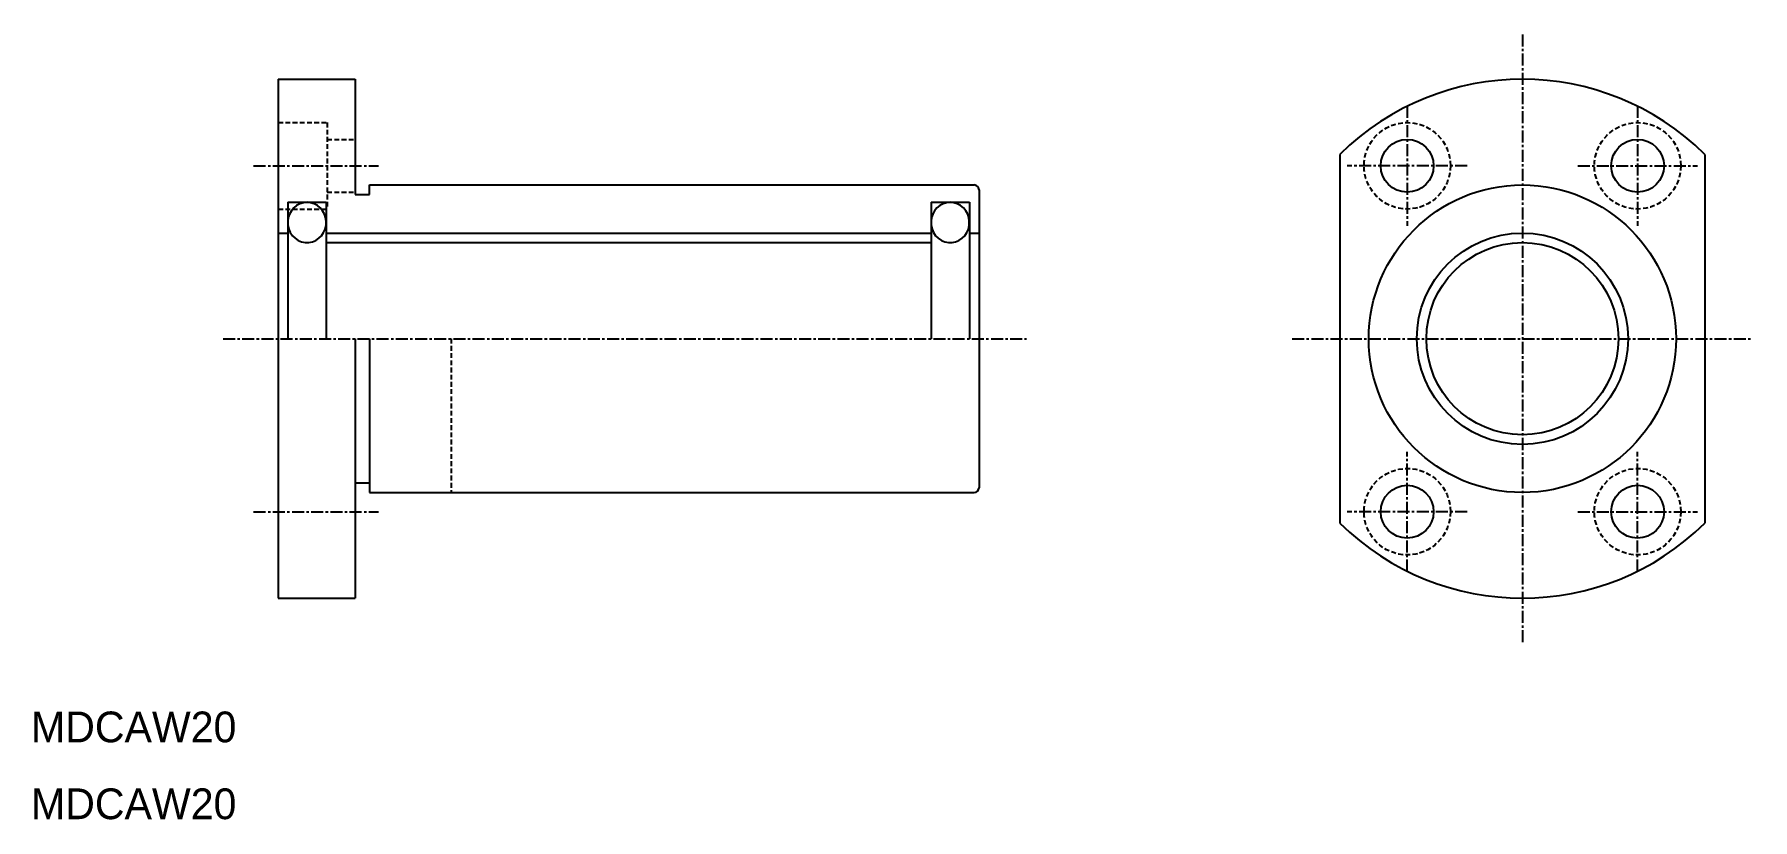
# Model space of a CAD drawing. Extents: x 10 to 189, y 10 to 92.
import ezdxf

# ---------------------------------------------------------------- set-up
doc = ezdxf.new("R2010")
doc.units = 0
doc.linetypes.add('CENTER', pattern=[2, 1.25, -0.25, 0.25, -0.25])
doc.linetypes.add('DASHED', pattern=[0.75, 0.5, -0.25])
doc.layers.get('0').update_dxf_attribs({"linetype": 'CONTINUOUS'})
doc.layers.add('CENTER', color=1, linetype='CENTER')

msp = doc.modelspace()

# ---------------------------------------------------------------- linework, layer by layer
at = {"color": 7, "linetype": 'CONTINUOUS'}
for p, q in [((35.75, 87), (35.75, 33)), ((35.75, 87), (43.75, 87)), ((43.75, 87), (43.75, 75)), ((146.35, 79.18), (146.35, 40.82)), ((184.35, 79.18), (184.35, 40.82)), ((45.25, 76), (108.25, 76)), ((45.25, 75), (45.25, 76)), ((108.75, 75.5), (108.75, 44.5)), ((36.75, 74.2), (36.75, 60)), ((36.75, 74.2), (40.75, 74.2)), ((40.75, 74.2), (40.75, 60)), ((43.75, 75), (45.25, 75)), ((103.75, 74.2), (103.75, 60)), ((103.75, 74.2), (107.75, 74.2)), ((107.75, 74.2), (107.75, 60)), ((35.75, 71), (36.75, 71)), ((36.75, 70.65), (36.75, 70.65)), ((40.75, 71), (103.75, 71)), ((40.75, 70), (103.75, 70)), ((107.75, 71), (108.75, 71)), ((36.75, 67.1), (36.75, 67.1)), ((43.75, 60), (43.75, 33)), ((45.25, 60), (45.25, 44)), ((43.75, 45), (45.25, 45)), ((45.25, 44), (108.25, 44)), ((35.75, 33), (43.75, 33))]:
    msp.add_line(p, q, dxfattribs=at)
at = {"color": 3, "linetype": 'DASHED'}
for p, q in [((35.75, 82.5), (40.85, 82.5)), ((40.85, 82.5), (40.85, 73.5)), ((40.85, 80.75), (43.75, 80.75)), ((40.85, 75.25), (43.75, 75.25)), ((35.75, 73.5), (40.85, 73.5)), ((53.75, 60), (53.75, 44))]:
    msp.add_line(p, q, dxfattribs=at)
at = {"color": 7, "linetype": 'CONTINUOUS', "flags": 128}
for points in [[(38.75, 74.2), (38.37, 74.16), (38, 74.05), (37.66, 73.87), (37.37, 73.62), (37.12, 73.32), (36.93, 72.97), (36.8, 72.6), (36.75, 72.2), (36.77, 71.8), (36.86, 71.41), (37.01, 71.05), (37.23, 70.72), (37.51, 70.45), (37.83, 70.23), (38.18, 70.09), (38.56, 70.01), (38.94, 70.01), (39.31, 70.09), (39.66, 70.23), (39.98, 70.45), (40.26, 70.72), (40.48, 71.05), (40.64, 71.41), (40.73, 71.8), (40.74, 72.2), (40.69, 72.6), (40.57, 72.97), (40.37, 73.32), (40.13, 73.62), (39.83, 73.87), (39.49, 74.05), (39.12, 74.16)], [(105.75, 74.2), (105.37, 74.16), (105, 74.05), (104.66, 73.87), (104.37, 73.62), (104.12, 73.32), (103.93, 72.97), (103.8, 72.6), (103.75, 72.2), (103.77, 71.8), (103.86, 71.41), (104.01, 71.05), (104.23, 70.72), (104.51, 70.45), (104.83, 70.23), (105.18, 70.09), (105.56, 70.01), (105.94, 70.01), (106.31, 70.09), (106.66, 70.23), (106.98, 70.45), (107.26, 70.72), (107.48, 71.05), (107.64, 71.41), (107.73, 71.8), (107.74, 72.2), (107.69, 72.6), (107.57, 72.97), (107.37, 73.32), (107.13, 73.62), (106.83, 73.87), (106.49, 74.05), (106.12, 74.16)]]:
    msp.add_lwpolyline(points, close=True, dxfattribs=at)
at = {"color": 3, "linetype": 'DASHED'}
for centre in [(153.35, 78), (177.35, 78), (153.35, 42), (177.35, 42)]:
    msp.add_circle(centre, 4.5, dxfattribs=at)
at = {"color": 7, "linetype": 'CONTINUOUS'}
for centre, radius in [((153.35, 78), 2.75), ((177.35, 78), 2.75), ((165.35, 60), 16), ((165.35, 60), 11), ((165.35, 60), 10), ((153.35, 42), 2.75), ((177.35, 42), 2.75)]:
    msp.add_circle(centre, radius, dxfattribs=at)
for centre, radius, start, end in [((165.35, 60), 27, 45.2751, 134.7249), ((108.25, 75.5), 0.5, 360, 90), ((108.25, 44.5), 0.5, 270, 0), ((165.35, 60), 27, 225.2751, 314.7249)]:
    msp.add_arc(centre, radius, start, end, dxfattribs=at)
at = {"layer": 'CENTER', "color": 1, "linetype": 'CENTER'}
for p, q in [((165.35, 91.67), (165.35, 28.33)), ((153.35, 84.24), (153.35, 71.76)), ((177.35, 84.24), (177.35, 71.76)), ((33.19, 78), (46.18, 78)), ((159.59, 78), (147.11, 78)), ((171.11, 78), (183.59, 78)), ((30, 60), (113.68, 60)), ((141.37, 60), (189.33, 60)), ((153.35, 35.76), (153.35, 48.24)), ((177.35, 35.76), (177.35, 48.24)), ((33.19, 42), (46.18, 42)), ((159.59, 42), (147.11, 42)), ((171.11, 42), (183.59, 42))]:
    msp.add_line(p, q, dxfattribs=at)

# ---------------------------------------------------------------- texts
at = {"color": 7, "linetype": 'CONTINUOUS'}
for p in [(10, 18), (10, 10)]:
    msp.add_text('MDCAW20', height=3.2, dxfattribs=at).set_placement(p)

doc.saveas('drawing.dxf')
